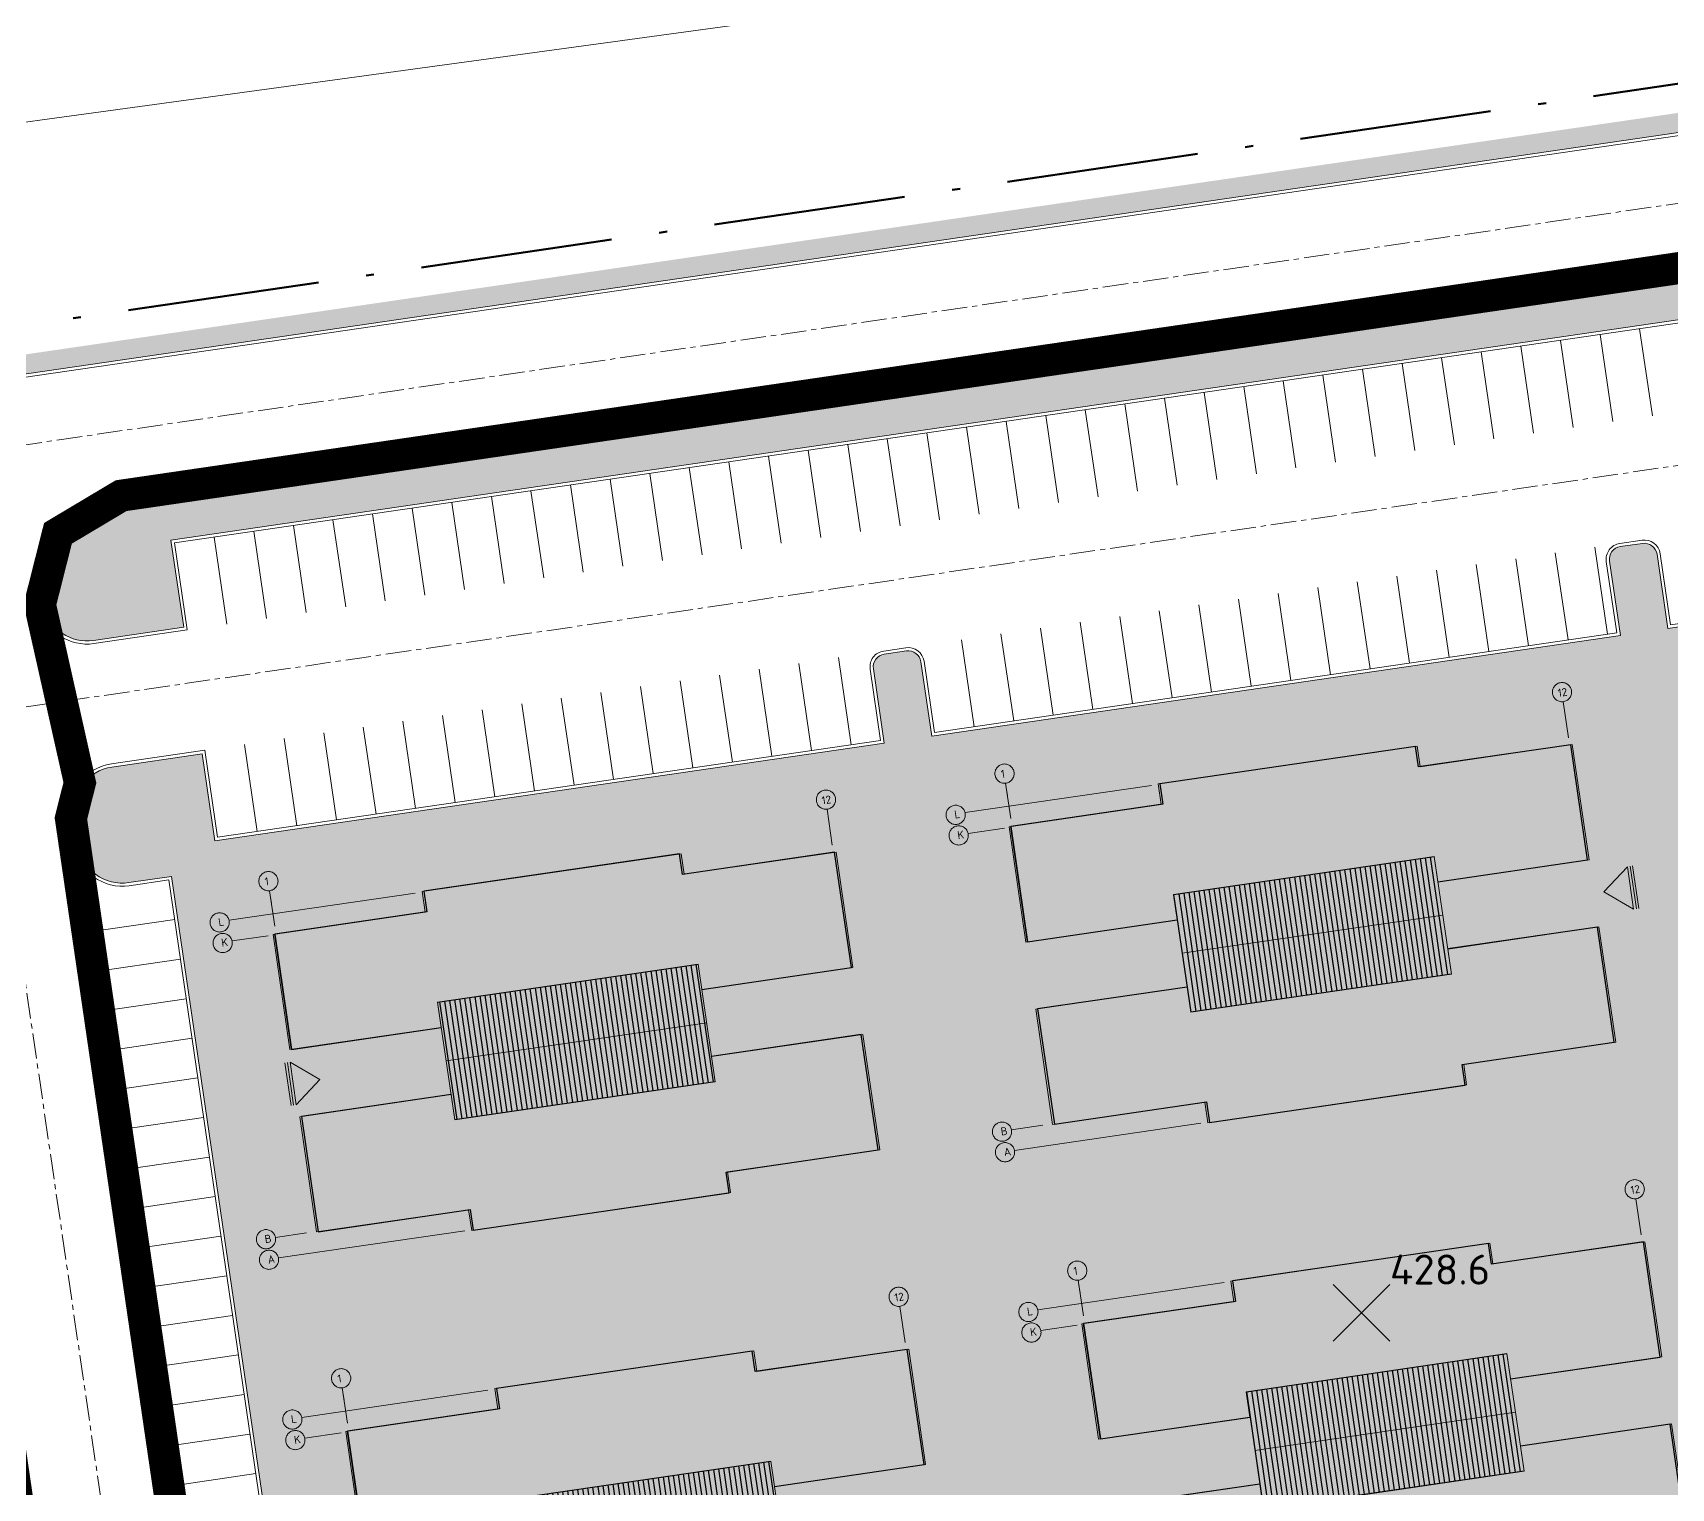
# Model space of a CAD drawing. Header units: metres. Extents: x 2 to 659295185, y -28 to 1124222152.
# Drawn here: x 658375.2 to 658477.6, y 1124523.9 to 1124614.9 of the extents above; entities that cross this region are included whole.
import ezdxf

# ---------------------------------------------------------------- set-up
doc = ezdxf.new("R2010")
doc.units = ezdxf.units.M
doc.header["$MEASUREMENT"] = 0
for name, pattern in [('ACAD_ISO10W100', [18.5, 12, -3, 0.5, -3]), ('CENTER', [50.8, 31.75, -6.35, 6.35, -6.35]), ('DASHED', [0.75, 0.5, -0.25])]:
    doc.linetypes.add(name, pattern=pattern)
doc.layers.get('0').update_dxf_attribs({"linetype": 'CONTINUOUS'})
for name, color, linetype, lineweight in [("a''brocal", 220, 'CONTINUOUS', 15), ('AREA PARA BASURA', 9, 'CONTINUOUS', 15), ('area verde', 76, 'CONTINUOUS', 13), ('AT', 210, 'CONTINUOUS', 50), ('Cerca concreto', 12, 'CONTINUOUS', 15), ('eje vial', 1, 'CENTER', 15), ('estaciomamiento', 8, 'CONTINUOUS', 15), ('flecha', 4, 'CONTINUOUS', 15), ('MANZANA URBA', 30, 'ACAD_ISO10W100', 80)]:
    doc.layers.add(name, color=color, linetype=linetype, lineweight=lineweight)
doc.layers.add('AREA ACERA', color=7, linetype='CONTINUOUS', lineweight=15, true_color=0xfbe193)
doc.layers.add('EDIFICIO', color=7, linetype='CONTINUOUS')
doc.layers.add('PUNTO-ELEV', color=7, linetype='CONTINUOUS')
doc.styles.add('SIMPLEX', font='SIMPLEX', dxfattribs={"width": 1.33})
doc.styles.add('СПДС', font='isocpeur.ttf')

# ---------------------------------------------------------------- blocks, each defined once
blk = doc.blocks.new('SPOTX')
for points in [[(-0.707, -0.707), (0, 0), (0.707, 0.707)], [(0.707, -0.707), (0, 0), (-0.707, 0.707)]]:
    blk.add_lwpolyline(points)
blk = doc.blocks.new('fundacion edificio')
at = {"layer": 'EDIFICIO', "lineweight": 15, "ltscale": 4, "elevation": 0, "flags": 128}
for points in [[(656675.55, 1124313.76), (656674.5, 1124320.96), (656684, 1124322.35), (656683.81, 1124323.64), (656699.99, 1124326), (656700.18, 1124324.72), (656709.68, 1124326.1), (656710.73, 1124318.9), (656701.28, 1124317.52), (656701.05, 1124319.1), (656684.77, 1124316.72), (656685, 1124315.14), (656675.55, 1124313.76)], [(656676.17, 1124309.56), (656677.22, 1124302.36), (656686.72, 1124303.75), (656686.91, 1124302.46), (656703.08, 1124304.83), (656702.9, 1124306.11), (656712.4, 1124307.5), (656711.34, 1124314.71), (656701.9, 1124313.32), (656702.13, 1124311.75), (656685.85, 1124309.37), (656685.62, 1124310.95), (656676.17, 1124309.56)]]:
    blk.add_lwpolyline(points, dxfattribs=at)
blk = doc.blocks.new('Edificio')
h = blk.add_hatch(color=252)
h.dxf.hatch_style = 1
h.paths.add_polyline_path([(660750.43, 1121426.81), (660750.32, 1121426.81), (660750.32, 1121419.53), (660750.43, 1121419.53)])
h.paths.add_polyline_path([(660760.03, 1121428.11), (660759.92, 1121428.11), (660759.92, 1121426.81), (660760.03, 1121426.81)])
h.paths.add_polyline_path([(660776.27, 1121428.11), (660776.18, 1121428.11), (660776.18, 1121426.81), (660776.27, 1121426.81)])
h.paths.add_polyline_path([(660785.87, 1121426.81), (660785.78, 1121426.81), (660785.78, 1121419.53), (660785.87, 1121419.53)])
h.paths.add_polyline_path([(660785.87, 1121415.29), (660785.78, 1121415.29), (660785.78, 1121408.01), (660785.87, 1121408.01)])
h.paths.add_polyline_path([(660776.27, 1121408.01), (660776.18, 1121408.01), (660776.18, 1121406.71), (660776.27, 1121406.71)])
h.paths.add_polyline_path([(660760.03, 1121408.01), (660759.92, 1121408.01), (660759.92, 1121406.71), (660760.03, 1121406.71)])
h.paths.add_polyline_path([(660750.43, 1121415.29), (660750.32, 1121415.29), (660750.32, 1121408.01), (660750.43, 1121408.01)])
at = {"layer": 'EDIFICIO', "linetype": 'Continuous', "lineweight": 0}
for color, points in [(254, [(660776.33, 1121421.12), (660776.33, 1121421.12), (660776.33, 1121421.12), (660776.33, 1121419.53), (660785.78, 1121419.53), (660785.78, 1121426.81), (660776.18, 1121426.81), (660776.18, 1121428.11), (660760.03, 1121428.11), (660760.03, 1121426.81), (660750.43, 1121426.81), (660750.43, 1121419.53), (660759.88, 1121419.53), (660759.88, 1121421.12)]), (252, [(660759.88, 1121421.13), (660776.33, 1121421.13), (660776.33, 1121413.7), (660759.88, 1121413.7)]), (254, [(660776.18, 1121406.71), (660776.18, 1121408.01), (660785.78, 1121408.01), (660785.78, 1121415.29), (660776.33, 1121415.29), (660776.33, 1121413.7), (660759.88, 1121413.7), (660759.88, 1121415.29), (660750.43, 1121415.29), (660750.43, 1121408.01), (660760.03, 1121408.01), (660760.03, 1121406.71)])]:
    blk.add_hatch(color=color, dxfattribs=at).paths.add_polyline_path(points)
at = {"layer": 'EDIFICIO', "linetype": 'Continuous', "ltscale": 0.4}
h = blk.add_hatch(dxfattribs=at)
h.set_pattern_fill('LINE', color=9, scale=0.1, angle=90)
h.set_pattern_definition([(90, (6e-11, -1e-11), (-0.3175, 0), [])])
h.paths.add_polyline_path([(660759.88, 1121421.13), (660776.33, 1121421.13), (660776.33, 1121413.7), (660759.88, 1121413.7)])
at = {"elevation": 0}
for points in [[(660776.33, 1121419.53), (660785.78, 1121419.53), (660785.78, 1121426.81), (660776.18, 1121426.81), (660776.18, 1121428.11), (660760.03, 1121428.11), (660760.03, 1121426.81), (660750.43, 1121426.81), (660750.43, 1121419.53), (660759.88, 1121419.53)], [(660759.88, 1121415.29), (660750.43, 1121415.29), (660750.43, 1121408.01), (660760.03, 1121408.01), (660760.03, 1121406.71), (660776.18, 1121406.71), (660776.18, 1121408.01), (660785.78, 1121408.01), (660785.78, 1121415.29), (660776.33, 1121415.29)]]:
    blk.add_lwpolyline(points, dxfattribs=at)
at = {"layer": 'EDIFICIO', "lineweight": 0}
for p, q in [((660750.5, 1121427.3), (660750.5, 1121429.54)), ((660750.5, 1121428.73), (660750.5, 1121429.26))]:
    blk.add_line(p, q, dxfattribs=at)
at = {"layer": 'EDIFICIO', "linetype": 'CENTER', "lineweight": 0}
for p, q in [((660785.7, 1121427.26), (660785.7, 1121429.54)), ((660759.49, 1121428.08), (660747.73, 1121428.08)), ((660750.02, 1121426.77), (660747.73, 1121426.77)), ((660749.7, 1121408.05), (660747.73, 1121408.05)), ((660759.49, 1121406.75), (660747.73, 1121406.75))]:
    blk.add_line(p, q, dxfattribs=at)
at = {"layer": 'EDIFICIO'}
for p, q in [((660750.43, 1121419.54), (660750.43, 1121426.81, 0)), ((660759.88, 1121421.13), (660776.33, 1121421.13))]:
    blk.add_line(p, q, dxfattribs=at)
at = {"layer": 'EDIFICIO', "linetype": 'Continuous', "lineweight": 0}
for p, q in [((660776.33, 1121421.13), (660759.88, 1121421.13)), ((660759.88, 1121421.13), (660759.88, 1121419.53)), ((660759.88, 1121421.13), (660776.33, 1121421.13)), ((660759.88, 1121413.7), (660759.88, 1121421.13)), ((660776.33, 1121419.53), (660776.33, 1121421.13)), ((660776.33, 1121421.13), (660776.33, 1121413.7)), ((660759.88, 1121417.42), (660776.33, 1121417.42)), ((660776.33, 1121413.7), (660776.33, 1121415.29))]:
    blk.add_line(p, q, dxfattribs=at)
at = {"layer": 'EDIFICIO', "linetype": 'Continuous', "lineweight": 0, "flags": 128}
blk.add_lwpolyline([(660760.03, 1121426.82), (660760.03, 1121428.11)], dxfattribs=at)
at = {"layer": 'EDIFICIO', "linetype": 'Continuous', "ltscale": 0.4, "flags": 128}
blk.add_lwpolyline([(660776.33, 1121413.7), (660759.88, 1121413.7)], dxfattribs=at)
at = {"layer": 'EDIFICIO', "linetype": 'CENTER', "lineweight": 0}
for centre in [(660750.52, 1121430.14), (660785.72, 1121430.14), (660747.13, 1121428.03), (660747.13, 1121426.73), (660747.13, 1121408.02), (660747.13, 1121406.72)]:
    blk.add_circle(centre, 0.6, dxfattribs=at)
at = {"lineweight": 15, "rotation": 351.681964438767}
blk.add_blockref('fundacion edificio', (-151669.06, 103932.94), dxfattribs=at)
at = {"layer": 'EDIFICIO', "linetype": 'Continuous', "style": 'СПДС'}
for s, p in [('1', (660750.29, 1121429.89)), ('12', (660785.45, 1121429.87)), ('L', (660747.05, 1121427.8)), ('K', (660747.05, 1121426.5)), ('B', (660747.05, 1121407.78)), ('A', (660747.05, 1121406.48))]:
    blk.add_text(s, height=0.5, dxfattribs=at).set_placement(p)
blk = doc.blocks.new('flecha')
at = {"linetype": 'Continuous', "lineweight": 0}
blk.add_hatch(color=4, dxfattribs=at).paths.add_polyline_path([(-430.48, 177.87), (-432.16, 179.21), (-432.16, 176.52)])
at = {"color": 4, "linetype": 'Continuous', "lineweight": 0, "flags": 128}
for points in [[(-432.49, 176.52), (-432.49, 179.21)], [(-432.33, 176.52), (-432.33, 179.21)]]:
    blk.add_lwpolyline(points, dxfattribs=at)
at = {"linetype": 'Continuous', "lineweight": 0, "flags": 128}
blk.add_lwpolyline([(-430.48, 177.87), (-432.16, 179.21), (-432.16, 176.52), (-430.48, 177.87)], dxfattribs=at)

msp = doc.modelspace()

# ---------------------------------------------------------------- hatches: boundary and pattern name
at = {"layer": 'AREA ACERA'}
h = msp.add_hatch(color=256, dxfattribs=at)
h.dxf.hatch_style = 1
edge = h.paths.add_edge_path()
edge.add_line((658516.6434, 1124604.4298), (658377.4308, 1124584.0777))
edge.add_arc((658381.5925, 1124580.038), 5.8, 135.852373, 159.457027)
edge.add_line((658376.1614, 1124582.0733), (658382.058, 1124582.9354))
edge.add_line((658382.058, 1124582.9354), (658382.8537, 1124577.493))
edge.add_line((658382.8537, 1124577.493), (658384.6348, 1124577.7534))
edge.add_line((658384.6348, 1124577.7534), (658383.8391, 1124583.1958))
edge.add_line((658383.8391, 1124583.1958), (658513.7298, 1124602.1847))
edge.add_arc((658513.7736, 1124599.3366), 2.8485, 8.984421, 90.881314, ccw=False)
edge.add_line((658516.5871, 1124599.7814), (658516.9786, 1124597.1011))
edge.add_line((658516.9786, 1124597.1011), (658517.176, 1124597.13))
edge.add_arc((658516.7712, 1124599.9006), 2.8, 278.310607, 365.974031)
edge.add_line((658519.556, 1124600.192), (658519.5503, 1124600.231))
edge.add_line((658519.5503, 1124600.231), (658519.5422, 1124600.2831))
edge.add_arc((658513.8151, 1124599.3661), 5.8, 9.096722, 60.815074)
h = msp.add_hatch(color=256, dxfattribs=at)
h.dxf.hatch_style = 1
edge = h.paths.add_edge_path()
edge.add_line((658475.2454, 1124575.5375), (658476.9489, 1124563.8862))
edge.add_line((658476.9489, 1124563.8862), (658462.9844, 1124561.8446))
edge.add_line((658462.9844, 1124561.8446), (658463.5978, 1124557.6492))
edge.add_line((658463.5978, 1124557.6492), (658477.5623, 1124559.6908))
edge.add_line((658477.5623, 1124559.6908), (658481.4914, 1124532.8165))
edge.add_line((658481.4914, 1124532.8165), (658467.527, 1124530.7748))
edge.add_line((658467.527, 1124530.7748), (658468.1404, 1124526.5794))
edge.add_line((658468.1404, 1124526.5794), (658482.1048, 1124528.6211))
edge.add_line((658482.1048, 1124528.6211), (658483.8094, 1124516.9627))
edge.add_line((658483.8094, 1124516.9627), (658485.5904, 1124517.2231))
edge.add_line((658485.5904, 1124517.2231), (658483.8859, 1124528.8815))
edge.add_line((658483.8859, 1124528.8815), (658497.8504, 1124530.9232))
edge.add_line((658497.8504, 1124530.9232), (658497.237, 1124535.1186))
edge.add_line((658497.237, 1124535.1186), (658483.2725, 1124533.0769))
edge.add_line((658483.2725, 1124533.0769), (658479.3433, 1124559.9512))
edge.add_line((658479.3433, 1124559.9512), (658493.3078, 1124561.9929))
edge.add_line((658493.3078, 1124561.9929), (658492.6944, 1124566.1883))
edge.add_line((658492.6944, 1124566.1883), (658478.7299, 1124564.1466))
edge.add_line((658478.7299, 1124564.1466), (658477.0265, 1124575.7976))
edge.add_line((658477.0265, 1124575.7976), (658519.1912, 1124581.9623))
edge.add_line((658519.1912, 1124581.9623), (658520.8946, 1124570.3114))
edge.add_line((658520.8946, 1124570.3114), (658508.9716, 1124568.5681))
edge.add_line((658508.9716, 1124568.5681), (658509.5849, 1124564.3727))
edge.add_line((658509.5849, 1124564.3727), (658521.508, 1124566.116))
edge.add_line((658521.508, 1124566.116), (658525.4372, 1124539.2417))
edge.add_line((658525.4372, 1124539.2417), (658513.5147, 1124537.4947))
edge.add_line((658513.5147, 1124537.4947), (658514.1275, 1124533.303))
edge.add_line((658514.1275, 1124533.303), (658526.0506, 1124535.0463))
edge.add_line((658526.0506, 1124535.0463), (658527.7551, 1124523.3878))
edge.add_line((658527.7551, 1124523.3878), (658529.5354, 1124523.6481))
edge.add_line((658529.5354, 1124523.6481), (658520.9718, 1124582.2253))
edge.add_line((658520.9718, 1124582.2253), (658522.1593, 1124582.399))
edge.add_line((658522.1593, 1124582.399), (658521.8989, 1124584.18))
edge.add_line((658521.8989, 1124584.18), (658521.764, 1124585.103))
edge.add_line((658521.764, 1124585.103), (658521.5088, 1124586.8488))
edge.add_arc((658518.7382, 1124586.4438), 2.8, 8.31724, 102.41875)
edge.add_line((658518.1361, 1124589.1783), (658518.9305, 1124583.7463))
edge.add_line((658518.9305, 1124583.7463), (658516.4762, 1124583.3846))
edge.add_line((658516.4762, 1124583.3846), (658477.3582, 1124577.6655))
edge.add_line((658477.3582, 1124577.6655), (658474.3897, 1124577.2323))
edge.add_line((658474.3897, 1124577.2323), (658474.3898, 1124577.2316))
edge.add_line((658474.3898, 1124577.2316), (658431.371, 1124570.9426))
edge.add_line((658431.371, 1124570.9426), (658428.4025, 1124570.5086))
edge.add_line((658428.4025, 1124570.5086), (658386.5876, 1124564.3956))
edge.add_line((658386.5876, 1124564.3956), (658385.7919, 1124569.8378))
edge.add_line((658385.7919, 1124569.8378), (658384.0109, 1124569.5774))
edge.add_line((658384.0109, 1124569.5774), (658384.8064, 1124564.1363))
edge.add_line((658384.8064, 1124564.1363), (658378.3596, 1124563.1937))
edge.add_arc((658380.8027, 1124564.5616), 2.8, 209.242866, 278.318038)
edge.add_line((658381.2078, 1124561.791), (658383.8794, 1124562.1816))
edge.add_line((658383.8794, 1124562.1816), (658385.0668, 1124562.3552))
edge.add_line((658385.0668, 1124562.3552), (658393.6311, 1124503.778))
edge.add_line((658393.6311, 1124503.778), (658395.4122, 1124504.0384))
edge.add_line((658395.4122, 1124504.0384), (658393.7076, 1124515.697))
edge.add_line((658393.7076, 1124515.697), (658405.8782, 1124517.4764))
edge.add_line((658405.8782, 1124517.4764), (658405.2648, 1124521.6718))
edge.add_line((658405.2648, 1124521.6718), (658393.0942, 1124519.8923))
edge.add_line((658393.0942, 1124519.8923), (658389.165, 1124546.7667))
edge.add_line((658389.165, 1124546.7667), (658401.3356, 1124548.5461))
edge.add_line((658401.3356, 1124548.5461), (658400.7222, 1124552.7415))
edge.add_line((658400.7222, 1124552.7415), (658388.552, 1124550.9596))
edge.add_line((658388.552, 1124550.9596), (658386.848, 1124562.6143))
edge.add_line((658386.848, 1124562.6143), (658429.2581, 1124568.8149))
edge.add_line((658429.2581, 1124568.8149), (658430.9643, 1124557.1444))
edge.add_line((658430.9643, 1124557.1444), (658416.9997, 1124555.1187))
edge.add_line((658416.9997, 1124555.1187), (658417.6127, 1124550.9259))
edge.add_line((658417.6127, 1124550.9259), (658431.5751, 1124552.9673))
edge.add_line((658431.5751, 1124552.9673), (658435.5043, 1124526.0929))
edge.add_line((658435.5043, 1124526.0929), (658421.5419, 1124524.0516))
edge.add_line((658421.5419, 1124524.0516), (658422.1553, 1124519.8562))
edge.add_line((658422.1553, 1124519.8562), (658436.1176, 1124521.8975))
edge.add_line((658436.1176, 1124521.8975), (658437.8222, 1124510.239))
edge.add_line((658437.8222, 1124510.239), (658439.6033, 1124510.4994))
edge.add_line((658439.6033, 1124510.4994), (658437.8987, 1124522.1579))
edge.add_line((658437.8987, 1124522.1579), (658451.8632, 1124524.1996))
edge.add_line((658451.8632, 1124524.1996), (658451.2498, 1124528.395))
edge.add_line((658451.2498, 1124528.395), (658437.2853, 1124526.3533))
edge.add_line((658437.2853, 1124526.3533), (658433.3561, 1124553.2276))
edge.add_line((658433.3561, 1124553.2276), (658447.3207, 1124555.2693))
edge.add_line((658447.3207, 1124555.2693), (658446.7073, 1124559.4647))
edge.add_line((658446.7073, 1124559.4647), (658432.7428, 1124557.423))
edge.add_line((658432.7428, 1124557.423), (658431.0392, 1124569.075))
edge.add_line((658431.0392, 1124569.075), (658475.2454, 1124575.5375))
h = msp.add_hatch(color=256, dxfattribs=at)
h.dxf.hatch_style = 1
h.paths.add_polyline_path([(658386.771, 1124550.6988), (658385.5836, 1124550.5252), (658386.1966, 1124546.3327), (658387.384, 1124546.5063)])
at = {"layer": 'AREA PARA BASURA'}
h = msp.add_hatch(color=256, dxfattribs=at)
h.dxf.hatch_style = 1
h.paths.add_polyline_path([(658453.4488, 1124419.9377), (658450.4803, 1124419.5037), (658451.1602, 1124414.8532, 0.4142136), (658452.0676, 1124414.1773), (658453.4528, 1124414.3799, 0.41421355), (658454.1287, 1124415.2872)])
h.paths.add_polyline_path([(658497.1474, 1124421.5768, 0.4142136), (658498.0547, 1124420.9009), (658499.44, 1124421.1035, 0.41421355), (658500.1159, 1124422.0108), (658499.4359, 1124426.6613), (658496.4675, 1124426.2273)])
h.paths.add_polyline_path([(658476.6783, 1124582.3161, 0.41421329), (658475.771, 1124582.992), (658474.3857, 1124582.7894, 0.41421386), (658473.7099, 1124581.8821), (658474.3897, 1124577.2323), (658477.3582, 1124577.6655)])
h.paths.add_polyline_path([(658428.4025, 1124570.5086), (658431.371, 1124570.9426), (658430.691, 1124575.5932, 0.41421329), (658429.7837, 1124576.269), (658428.3984, 1124576.0665, 0.41421386), (658427.7226, 1124575.1592)])
at = {"layer": 'area verde'}
h = msp.add_hatch(color=256, dxfattribs=at)
h.dxf.hatch_style = 1
edge = h.paths.add_edge_path()
edge.add_line((658573.1194, 1124622.5907), (658572.9452, 1124623.782))
edge.add_arc((658571.6231, 1124631.7231), 8.0505, 279.145068, 279.452827, ccw=False)
edge.add_line((658572.9026, 1124623.775), (658114.335, 1124556.7268))
edge.add_arc((658113.6073, 1124561.3269), 4.6573, 195.354732, 278.98856, ccw=False)
edge.add_line((658109.1163, 1124560.0937), (658106.2504, 1124579.6893))
edge.add_line((658106.2504, 1124579.6893), (658105.0631, 1124579.5157))
edge.add_line((658105.0631, 1124579.5157), (658107.939, 1124559.8512))
edge.add_arc((658113.6073, 1124561.3269), 5.8573, 194.592109, 278.91598)
edge.add_line((658114.5151, 1124555.5404), (658573.0467, 1124622.5833))
edge.add_arc((658572.2018, 1124631.2355), 8.6933, 275.57699, 276.058683)
h = msp.add_hatch(color=256, dxfattribs=at)
h.dxf.hatch_style = 1
h.paths.add_polyline_path([(658380.7536, 1124585.777, 0.16526146), (658377.4308, 1124584.0777), (658516.6434, 1124604.4298, 0.16510707), (658512.9762, 1124605.1051)])
h.paths.add_polyline_path([(658514.5254, 1124596.7428), (658516.9786, 1124597.1011), (658516.5871, 1124599.7814, 0.37337199), (658513.7298, 1124602.1847)])
h.paths.add_polyline_path([(658376.1614, 1124582.0733, 0.13948316), (658375.9034, 1124578.9095, 0.37355468), (658378.9947, 1124576.9288), (658382.8537, 1124577.493), (658382.058, 1124582.9354)])
h = msp.add_hatch(color=256, dxfattribs=at)
h.dxf.hatch_style = 1
h.paths.add_polyline_path([(658429.2581, 1124568.8149), (658386.848, 1124562.6143), (658388.552, 1124550.9596), (658391.2709, 1124551.3577), (658390.2178, 1124558.5602), (658399.7168, 1124559.949), (658399.5288, 1124561.2353), (658415.7068, 1124563.6006), (658415.8948, 1124562.3143), (658425.3939, 1124563.7031), (658426.4488, 1124556.4894), (658430.9643, 1124557.1444)])
h.paths.add_polyline_path([(658436.2029, 1124565.2834), (658445.7019, 1124566.6722), (658445.5138, 1124567.9586), (658461.6918, 1124570.3239), (658461.8799, 1124569.0376), (658471.3789, 1124570.4264), (658472.4319, 1124563.2258), (658476.9489, 1124563.8862), (658475.2454, 1124575.5375), (658431.0392, 1124569.075), (658432.7428, 1124557.423), (658437.2556, 1124558.0829)])
h.paths.add_polyline_path([(658477.0265, 1124575.7976), (658478.7299, 1124564.1466), (658483.2428, 1124564.8064), (658482.19, 1124572.007), (658491.689, 1124573.3958), (658491.501, 1124574.6822), (658507.679, 1124577.0475), (658507.867, 1124575.7612), (658517.3661, 1124577.15), (658518.4191, 1124569.9494), (658520.8946, 1124570.3114), (658519.1912, 1124581.9623)])
h.paths.add_polyline_path([(658483.2725, 1124533.0769), (658487.7854, 1124533.7367), (658486.7326, 1124540.9373), (658496.2316, 1124542.3261), (658496.0435, 1124543.6125), (658512.2215, 1124545.9778), (658512.4096, 1124544.6914), (658521.9086, 1124546.0803), (658522.9618, 1124538.8789), (658525.4372, 1124539.2417), (658521.508, 1124566.116), (658519.0322, 1124565.754), (658520.0858, 1124558.5477), (658510.5868, 1124557.1589), (658510.7749, 1124555.8726), (658494.5969, 1124553.5073), (658494.4088, 1124554.7936), (658484.9098, 1124553.4048), (658483.8562, 1124560.611), (658479.3433, 1124559.9512)])
h.paths.add_polyline_path([(658464.5996, 1124550.4353), (658464.7877, 1124549.149), (658448.6097, 1124546.7837), (658448.4216, 1124548.07), (658438.9226, 1124546.6812), (658437.869, 1124553.8875), (658433.3561, 1124553.2276), (658437.2853, 1124526.3533), (658441.7982, 1124527.0132), (658440.7455, 1124534.2137), (658450.2445, 1124535.6025), (658450.0564, 1124536.8889), (658466.2344, 1124539.2542), (658466.4225, 1124537.9679), (658475.9215, 1124539.3567), (658476.9745, 1124532.1561), (658481.4914, 1124532.8165), (658477.5623, 1124559.6908), (658473.0451, 1124559.0304), (658474.0987, 1124551.8241)])
h.paths.add_polyline_path([(658431.5751, 1124552.9673), (658427.06, 1124552.3071), (658428.1136, 1124545.1009), (658418.6146, 1124543.7121), (658418.8027, 1124542.4257), (658402.6247, 1124540.0604), (658402.4366, 1124541.3467), (658392.9376, 1124539.9579), (658391.884, 1124547.1642), (658389.165, 1124546.7667), (658393.0942, 1124519.8923), (658395.8132, 1124520.2899), (658394.7604, 1124527.4905), (658404.2594, 1124528.8793), (658404.0713, 1124530.1656), (658420.2493, 1124532.5309), (658420.4374, 1124531.2446), (658429.9364, 1124532.6334), (658430.9894, 1124525.4328), (658435.5043, 1124526.0929)])
h.paths.add_polyline_path([(658437.8222, 1124510.2389), (658436.1176, 1124521.8975), (658431.6026, 1124521.2374), (658432.6562, 1124514.0312), (658423.1572, 1124512.6424), (658423.3452, 1124511.356), (658407.1672, 1124508.9907), (658406.9792, 1124510.277), (658397.4801, 1124508.8882), (658396.4265, 1124516.0945), (658393.7076, 1124515.697), (658395.4122, 1124504.0384)])
h.paths.add_polyline_path([(658483.8094, 1124516.9625), (658482.1048, 1124528.6211), (658477.5876, 1124527.9607), (658478.6412, 1124520.7544), (658469.1422, 1124519.3656), (658469.3303, 1124518.0793), (658453.1523, 1124515.714), (658452.9642, 1124517.0003), (658443.4652, 1124515.6115), (658442.4116, 1124522.8177), (658437.8987, 1124522.1579), (658439.6033, 1124510.4993)])
h.paths.add_polyline_path([(658490.019, 1124486.9331), (658491.7228, 1124475.2795), (658496.2357, 1124475.9393), (658495.1829, 1124483.1399), (658504.6819, 1124484.5287), (658504.4938, 1124485.815), (658520.6718, 1124488.1803), (658520.8599, 1124486.894), (658530.3589, 1124488.2828), (658531.412, 1124481.0823), (658533.8875, 1124481.4442), (658532.1837, 1124493.0978)])
h.paths.add_polyline_path([(658496.2654, 1124444.2098), (658500.7782, 1124444.8696), (658499.7255, 1124452.0702), (658509.2245, 1124453.459), (658509.0364, 1124454.7453), (658525.2144, 1124457.1106), (658525.4025, 1124455.8243), (658534.9015, 1124457.2131), (658535.9545, 1124450.0126), (658538.4301, 1124450.3745), (658534.5009, 1124477.2488), (658532.0251, 1124476.8868), (658533.0787, 1124469.6806), (658523.5797, 1124468.2918), (658523.7677, 1124467.0054), (658507.5897, 1124464.6401), (658507.4017, 1124465.9265), (658497.9027, 1124464.5376), (658496.8491, 1124471.7439), (658492.3362, 1124471.0841)])
h.paths.add_polyline_path([(658501.3916, 1124440.6742), (658496.8788, 1124440.0144), (658498.5833, 1124428.3558), (658540.748, 1124434.5205), (658539.0435, 1124446.1791), (658536.5676, 1124445.8171), (658537.6212, 1124438.6109), (658528.1222, 1124437.2221), (658528.3103, 1124435.9357), (658512.1323, 1124433.5704), (658511.9442, 1124434.8567), (658502.4452, 1124433.4679)])
h.paths.add_polyline_path([(658495.0977, 1124439.754), (658490.5805, 1124439.0935), (658491.6341, 1124431.8873), (658482.1351, 1124430.4985), (658482.3231, 1124429.2121), (658466.1451, 1124426.8468), (658465.9571, 1124428.1332), (658456.458, 1124426.7443), (658455.4045, 1124433.9506), (658450.8916, 1124433.2908), (658452.5961, 1124421.6322), (658496.8023, 1124428.0954)])
h.paths.add_polyline_path([(658448.314, 1124450.9209), (658450.2782, 1124437.4862), (658454.7911, 1124438.146), (658453.7383, 1124445.3466), (658463.2373, 1124446.7354), (658463.0492, 1124448.0217), (658479.2272, 1124450.387), (658479.4153, 1124449.1007), (658488.9143, 1124450.4895), (658489.9674, 1124443.289), (658494.4843, 1124443.9494), (658492.5201, 1124457.3841)])
h.paths.add_polyline_path([(658449.1105, 1124433.0304), (658444.5954, 1124432.3703), (658445.649, 1124425.164), (658436.15, 1124423.7752), (658436.3381, 1124422.4889), (658420.1601, 1124420.1235), (658419.972, 1124421.4099), (658410.473, 1124420.0211), (658409.4194, 1124427.2273), (658406.7005, 1124426.8298), (658408.4051, 1124415.1712), (658450.8151, 1124421.3718)])
h.paths.add_polyline_path([(658444.568, 1124464.1001), (658440.0529, 1124463.44), (658441.1065, 1124456.2337), (658431.6075, 1124454.8449), (658431.7955, 1124453.5586), (658415.6175, 1124451.1933), (658415.4295, 1124452.4796), (658405.9304, 1124451.0908), (658404.8768, 1124458.297), (658402.1579, 1124457.8995), (658406.0875, 1124431.0227), (658408.8064, 1124431.4202), (658407.7533, 1124438.6233), (658417.2523, 1124440.0121), (658417.0642, 1124441.2985), (658433.2422, 1124443.6638), (658433.4303, 1124442.3774), (658442.9293, 1124443.7662), (658443.9823, 1124436.5657), (658448.4971, 1124437.2258)])
h.paths.add_polyline_path([(658438.3867, 1124474.8359), (658439.4398, 1124467.6354), (658443.9546, 1124468.2955), (658442.2507, 1124479.9491), (658399.8407, 1124473.7485), (658401.5449, 1124462.0924), (658404.2637, 1124462.4905), (658403.2107, 1124469.693), (658412.7097, 1124471.0818), (658412.5216, 1124472.3682), (658428.6996, 1124474.7335), (658428.8877, 1124473.4471)])
h = msp.add_hatch(color=256, dxfattribs=at)
h.dxf.hatch_style = 1
h.paths.add_polyline_path([(658380.1519, 1124569.0132, 0.41421356), (658377.7864, 1124565.8376), (658378.0322, 1124564.1565, 0.09155634), (658378.3596, 1124563.1937), (658384.8064, 1124564.1363), (658384.0109, 1124569.5774)])
h.paths.add_polyline_path([(658385.5836, 1124550.5252), (658386.771, 1124550.6988), (658385.0668, 1124562.3552), (658383.8794, 1124562.1816)])
h.paths.add_polyline_path([(658390.1258, 1124519.4583), (658391.3132, 1124519.6319), (658387.384, 1124546.5063), (658386.1966, 1124546.3327)])
h.paths.add_polyline_path([(658391.9266, 1124515.4365), (658390.7392, 1124515.2629), (658392.4437, 1124503.6044), (658393.6311, 1124503.778)])

# ---------------------------------------------------------------- linework, layer by layer
at = {"layer": "a''brocal", "elevation": 433.2399, "flags": 128}
for points in [[(658104.8652, 1124579.4866), (658107.7427, 1124559.8114, 0.38596028), (658114.5451, 1124555.3425), (658580.3959, 1124623.4576)], [(658105.0631, 1124579.5155), (658107.939, 1124559.8511, 0.3854863), (658114.5151, 1124555.5402), (658580.3688, 1124623.6557)], [(658392.4437, 1124503.6044), (658383.8794, 1124562.1816), (658381.2078, 1124561.791, -0.41421357), (658378.0322, 1124564.1565), (658377.7864, 1124565.8376, -0.41421356), (658380.1519, 1124569.0132), (658385.7919, 1124569.8378), (658386.5876, 1124564.3956), (658428.4025, 1124570.5086), (658427.7226, 1124575.1592, -0.41421359), (658428.3984, 1124576.0665), (658429.7837, 1124576.269, -0.41421356), (658430.691, 1124575.5932), (658431.371, 1124570.9426), (658474.3898, 1124577.2316), (658473.7099, 1124581.8821, -0.41421359), (658474.3857, 1124582.7894), (658475.771, 1124582.992, -0.41421356), (658476.6783, 1124582.3161), (658477.3582, 1124577.6655), (658516.4564, 1124583.3817)], [(658428.1757, 1124570.6776), (658427.5247, 1124575.1302, -0.41421359), (658428.3695, 1124576.2644), (658429.7548, 1124576.4669, -0.41421356), (658430.8889, 1124575.6221), (658431.5399, 1124571.1694), (658474.163, 1124577.4006), (658473.512, 1124581.8532, -0.41421359), (658474.3568, 1124582.9873), (658475.742, 1124583.1899, -0.41421356), (658476.8762, 1124582.3451), (658477.5272, 1124577.8924), (658516.2296, 1124583.5506)], [(658392.2169, 1124503.7733), (658383.7104, 1124561.9548), (658381.2367, 1124561.5931, -0.41421357), (658377.8343, 1124564.1276), (658377.5885, 1124565.8086, -0.41421356), (658380.1229, 1124569.2111), (658385.9609, 1124570.0646), (658386.7566, 1124564.6225), (658428.1757, 1124570.6776)]]:
    msp.add_lwpolyline(points, format="xyb", dxfattribs=at)
for points in [[(658517.2049, 1124596.9321, 0.40272068), (658519.7545, 1124600.2169), (658519.7521, 1124600.2333, 0.4142437), (658512.9473, 1124605.303), (658380.7247, 1124585.9749, 0.41418343), (658375.6556, 1124579.1708), (658375.6916, 1124578.9241, 0.3805703), (658379.0237, 1124576.7309), (658384.8616, 1124577.5844), (658384.0659, 1124583.0268), (658513.5608, 1124601.9579), (658514.3564, 1124596.516)], [(658514.5254, 1124596.7428), (658517.176, 1124597.13, 0.40231892), (658519.556, 1124600.192), (658519.5542, 1124600.2044, 0.4142437), (658512.9762, 1124605.1051), (658380.7536, 1124585.777, 0.41418343), (658375.8535, 1124579.1997), (658375.8878, 1124578.9647, 0.37940062), (658378.9947, 1124576.9288), (658384.6348, 1124577.7534), (658383.8391, 1124583.1958), (658513.7298, 1124602.1847)]]:
    msp.add_lwpolyline(points, format="xyb", close=True, dxfattribs=at)
msp.add_lwpolyline([(658383.7104, 1124561.9548), (658383.7104, 1124561.9548)], close=True, dxfattribs=at)
at = {"layer": 'AT', "lineweight": 0}
msp.add_lwpolyline([(658080, 1124569), (658577, 1124637), (658591, 1124653), (658624, 1124658), (658628, 1124625), (658597, 1124395), (658115, 1124328), (658080, 1124569)], dxfattribs=at)
at = {"layer": 'Cerca concreto', "color": 12, "linetype": 'DASHED', "ltscale": 5, "elevation": 433.2399, "flags": 128}
msp.add_lwpolyline([(658104.3449, 1124579.5871, 4, 4, 0), (658104.5986, 1124579.6202, 2, 2, 0), (658581.5127, 1124645.7471, 2, 2, 0), (658595.3511, 1124661.6837, 2, 2, 0)], format="xyseb", dxfattribs=at)
at = {"layer": 'eje vial', "ltscale": 0.05, "extrusion": (-0.013607, -0.001989, 0.999905)}
for p, q in [((658524.5057, 1124594.667, 433.2399), (658107.6158, 1124533.7136, 433.2399)), ((658524.5057, 1124594.667, 433.2399), (658107.6158, 1124533.7136, 433.2399)), ((658370.065, 1124587.5484, 433.2399), (658400.0127, 1124382.7157, 433.2399)), ((658370.065, 1124587.5484, 433.2399), (658400.0127, 1124382.7157, 433.2399))]:
    msp.add_line(p, q, dxfattribs=at)
at = {"layer": 'eje vial', "ltscale": 0.05, "elevation": 433.2399}
msp.add_lwpolyline([(658105.2797, 1124549.7649), (658531.4631, 1124612.0668)], dxfattribs=at)
at = {"layer": 'estaciomamiento', "elevation": 433.2399, "flags": 128}
for points in [[(658475.5928, 1124596.4087), (658476.3885, 1124590.9665)], [(658468.1719, 1124595.3225), (658468.9676, 1124589.8804)], [(658470.6456, 1124595.6841), (658471.4413, 1124590.242)], [(658473.1193, 1124596.0457), (658473.915, 1124590.6036)], [(658460.7508, 1124594.2376), (658461.5465, 1124588.7954)], [(658463.2245, 1124594.5992), (658464.0202, 1124589.157)], [(658465.6982, 1124594.9608), (658466.4939, 1124589.5187)], [(658455.8034, 1124593.5143), (658456.599, 1124588.0721)], [(658458.2771, 1124593.876), (658459.0727, 1124588.4338)], [(658448.3822, 1124592.4294), (658449.1779, 1124586.9873)], [(658450.856, 1124592.791), (658451.6516, 1124587.3489)], [(658453.3297, 1124593.1526), (658454.1253, 1124587.7105)], [(658440.9611, 1124591.3445), (658441.7568, 1124585.9023)], [(658443.4348, 1124591.7061), (658444.2305, 1124586.264)], [(658445.9085, 1124592.0677), (658446.7042, 1124586.6256)], [(658433.54, 1124590.2596), (658434.3357, 1124584.8174)], [(658436.0137, 1124590.6212), (658436.8094, 1124585.1791)], [(658438.4874, 1124590.9829), (658439.2831, 1124585.5407)], [(658426.1189, 1124589.1747), (658426.9146, 1124583.7325)], [(658428.5926, 1124589.5363), (658429.3883, 1124584.0942)], [(658431.0663, 1124589.8979), (658431.862, 1124584.4558)], [(658418.6977, 1124588.0902), (658419.4934, 1124582.6481)], [(658421.1714, 1124588.4518), (658421.9671, 1124583.0097)], [(658423.6451, 1124588.8135), (658424.4408, 1124583.3713)], [(658413.7504, 1124587.3665), (658414.546, 1124581.9243)], [(658416.224, 1124587.7286), (658417.0197, 1124582.2864)], [(658406.3292, 1124586.2816), (658407.1249, 1124580.8394)], [(658408.803, 1124586.6433), (658409.5986, 1124581.2011)], [(658411.2767, 1124587.0049), (658412.0723, 1124581.5627)], [(658398.9081, 1124585.1967), (658399.7038, 1124579.7546)], [(658401.3818, 1124585.5583), (658402.1775, 1124580.1162)], [(658403.8555, 1124585.9199), (658404.6512, 1124580.4778)], [(658391.487, 1124584.1118), (658392.2827, 1124578.6696)], [(658393.9607, 1124584.4734), (658394.7564, 1124579.0313)], [(658396.4344, 1124584.835), (658397.2301, 1124579.3929)], [(658386.5396, 1124583.3885), (658387.3353, 1124577.9464)], [(658389.0133, 1124583.7502), (658389.809, 1124578.308)], [(658468.6455, 1124576.594), (658467.8499, 1124582.0361)], [(658471.1192, 1124576.9556), (658470.3236, 1124582.3977)], [(658473.5929, 1124577.3172), (658472.7973, 1124582.7594)], [(658461.2244, 1124575.509), (658460.4288, 1124580.9512)], [(658463.6981, 1124575.8707), (658462.9025, 1124581.3128)], [(658466.1718, 1124576.2323), (658465.3762, 1124581.6745)], [(658453.8032, 1124574.4248), (658453.0076, 1124579.8669)], [(658456.277, 1124574.7858), (658455.4814, 1124580.2279)], [(658458.7507, 1124575.1474), (658457.9551, 1124580.5896)], [(658448.8558, 1124573.7015), (658448.0602, 1124579.1437)], [(658451.3295, 1124574.0632), (658450.5339, 1124579.5053)], [(658441.4347, 1124572.6166), (658440.6391, 1124578.0588)], [(658443.9084, 1124572.9783), (658443.1128, 1124578.4204)], [(658446.3821, 1124573.3399), (658445.5865, 1124578.782)], [(658434.0135, 1124571.5317), (658433.2179, 1124576.9739)], [(658436.4873, 1124571.8934), (658435.6917, 1124577.3355)], [(658438.961, 1124572.255), (658438.1654, 1124577.6971)], [(658426.3358, 1124570.4086), (658425.5402, 1124575.8508)], [(658418.9147, 1124569.3237), (658418.1191, 1124574.7659)], [(658421.3884, 1124569.6854), (658420.5928, 1124575.1275)], [(658423.8621, 1124570.047), (658423.0665, 1124575.4892)], [(658413.9673, 1124568.6005), (658413.1717, 1124574.0426)], [(658416.441, 1124568.9621), (658415.6454, 1124574.4042)], [(658406.5462, 1124567.5156), (658405.7506, 1124572.9577)], [(658409.0199, 1124567.8772), (658408.2243, 1124573.3193)], [(658411.4936, 1124568.2388), (658410.698, 1124573.681)], [(658399.1251, 1124566.4306), (658398.3295, 1124571.8728)], [(658401.5988, 1124566.7923), (658400.8032, 1124572.2344)], [(658404.0725, 1124567.1539), (658403.2769, 1124572.5961)], [(658391.704, 1124565.3457), (658390.9084, 1124570.7879)], [(658394.1777, 1124565.7074), (658393.3821, 1124571.1495)], [(658396.6514, 1124566.069), (658395.8558, 1124571.5112)], [(658389.2303, 1124564.9841), (658388.4347, 1124570.4263)], [(658384.0721, 1124559.4811), (658378.6299, 1124558.6855)], [(658384.4337, 1124557.0074), (658378.9915, 1124556.2118)], [(658384.7953, 1124554.5337), (658379.3532, 1124553.7381)], [(658385.157, 1124552.06), (658379.7149, 1124551.2644)], [(658385.5187, 1124549.5863), (658380.0765, 1124548.7907)], [(658385.8803, 1124547.1126), (658380.4382, 1124546.317)], [(658386.242, 1124544.6389), (658380.7999, 1124543.8433)], [(658386.6037, 1124542.1652), (658381.1615, 1124541.3696)], [(658386.9653, 1124539.6915), (658381.5232, 1124538.8959)], [(658387.3271, 1124537.2178), (658381.8849, 1124536.4222)], [(658387.6887, 1124534.7441), (658382.2465, 1124533.9485)], [(658388.0503, 1124532.2704), (658382.6082, 1124531.4748)], [(658388.4121, 1124529.7967), (658382.9699, 1124529.0011)], [(658388.7737, 1124527.323), (658383.3315, 1124526.5274)], [(658389.1353, 1124524.8493), (658383.6932, 1124524.0537)]]:
    msp.add_lwpolyline(points, dxfattribs=at)
at = {"layer": 'MANZANA URBA', "elevation": 436.4384}
msp.add_lwpolyline([(658556.3505, 1124637.225), (658557.8106, 1124623.3875), (658113.7901, 1124558.4755), (658113.4514, 1124558.4739), (658113.2774, 1124558.4887), (658113.1366, 1124558.5087), (658112.9646, 1124558.5428), (658112.7394, 1124558.6046), (658099.3434, 1124559.187), (658128.5118, 1124359.6862), (658128.5505, 1124359.3555), (658128.5666, 1124359.1164), (658128.5726, 1124358.8976), (658128.5691, 1124358.64), (658128.5279, 1124358.1266), (658128.4674, 1124357.7464), (658128.2839, 1124357.0394), (658128.0993, 1124356.5518), (658127.8729, 1124356.0851), (658127.6177, 1124355.6586), (658127.331, 1124355.2607), (658127.09, 1124354.973)], dxfattribs=at)
at = {"layer": 'MANZANA URBA', "const_width": 2, "elevation": 433.2399}
for points in [[(658521.7067, 1124586.8778), (658519.7545, 1124600.2169), (658517.3997, 1124604.1776), (658512.9473, 1124605.303), (658380.7247, 1124585.9749), (658376.781, 1124583.6226), (658375.6556, 1124579.1708), (658378.1511, 1124568.0348), (658377.5885, 1124565.8086), (658377.8343, 1124564.1276), (658387.2088, 1124500.0092), (658390.8272, 1124475.2604), (658400.2017, 1124411.142), (658400.4476, 1124409.4599), (658402.4944, 1124395.7246), (658404.9879, 1124392.2562), (658409.1578, 1124391.3293), (658541.3994, 1124410.6638), (658545.1209, 1124412.736), (658546.533, 1124416.7546), (658544.5633, 1124430.5306), (658521.7065, 1124586.8787)], [(658367.1821, 1124577.4113), (658367.9026, 1124566.5367), (658369.0789, 1124564.5648), (658369.3246, 1124562.8846), (658368.762, 1124560.6584), (658390.5158, 1124411.8698), (658391.6921, 1124409.8979), (658391.938, 1124408.2158), (658391.3755, 1124405.9897), (658389.4036, 1124404.8134), (658341.1521, 1124397.7587), (658295.1649, 1124391.0351)]]:
    msp.add_lwpolyline(points, dxfattribs=at)

# ---------------------------------------------------------------- block references
at = {"layer": 'EDIFICIO', "linetype": 'Continuous', "rotation": 8.318035561231993}
for p in [(166870.9858, -80653.669, 433.2399), (166825.0007, -80660.3922, 433.2399), (166875.5283, -80684.7387, 433.2399), (166829.5433, -80691.462, 433.2399)]:
    msp.add_blockref('Edificio', p, dxfattribs=at)
at = {"layer": 'flecha', "linetype": 'Continuous', "xscale": -1, "rotation": 8.318035565148003}
msp.add_blockref('flecha', (658073.1419, 1124322.9424, 433.2399), dxfattribs=at)
at = {"layer": 'flecha', "linetype": 'Continuous', "rotation": 8.318035560279004}
msp.add_blockref('flecha', (658844.8206, 1124435.7637, 433.2399), dxfattribs=at)
at = {"layer": 'PUNTO-ELEV', "linetype": 'Continuous', "xscale": 2.5, "yscale": 2.5, "zscale": 2.5}
msp.add_blockref('SPOTX', (658458.223, 1124534.9, 435.3198), dxfattribs=at)

# ---------------------------------------------------------------- texts
at = {"layer": 'PUNTO-ELEV', "linetype": 'Continuous', "style": 'SIMPLEX'}
msp.add_text('428.6', height=1.875, dxfattribs=at).set_placement((658459.9908, 1124536.6678, 435.3198))

doc.saveas('drawing.dxf')
